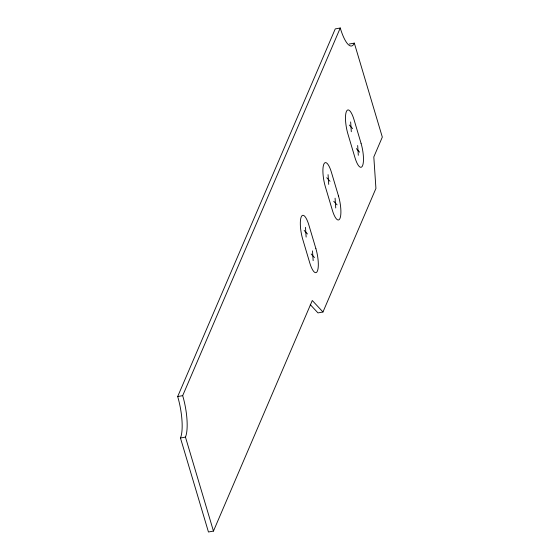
<?xml version="1.0" encoding="UTF-8"?>
<svg xmlns="http://www.w3.org/2000/svg" width="560" height="560" viewBox="0 0 560 560"><rect width="100%" height="100%" fill="white"/><g stroke="black" fill="none" stroke-linecap="round" stroke-linejoin="round"><path stroke-width="0.84" d="M322.973 311.997L312.284 300.51L213.458 531.09L208.453 532L180.46 438.011A31.675 8.547 79.7 0 0 177.681 396.557L335.251 28.91L340.256 28A31.675 8.547 79.7 0 0 354.326 43.113L382.319 137.102L373.814 156.94L375.928 188.44L322.973 311.997L317.975 312.907L310.247 304.612M213.458 531.09L185.458 437.101A31.675 8.547 79.7 0 0 182.679 395.647L340.256 28M349.321 44.023L354.326 43.113M177.681 396.557L182.679 395.647M180.46 438.011L185.458 437.101M349.314 125.048L352.632 128.611M356.335 148.617L359.646 152.18M326.732 177.737L330.05 181.3M333.753 201.306L337.071 204.862M304.15 230.419L307.468 233.982M311.171 253.988L314.489 257.551M357.665 145.516L358.316 155.288M350.644 121.947L351.302 131.719M335.083 198.198L335.741 207.97M328.062 174.629L328.72 184.401M312.501 250.88L313.159 260.652M305.48 227.318L306.138 237.083M361.046 143.269L354.032 119.7A17.157 4.627 79.7 0 0 346.409 111.51A17.157 4.627 79.7 0 0 347.914 133.966L354.935 157.535A17.157 4.627 79.7 0 0 362.551 165.718A17.157 4.627 79.7 0 0 361.046 143.269M338.471 195.951L331.45 172.382A17.157 4.627 79.7 0 0 323.827 164.199A17.157 4.627 79.7 0 0 325.332 186.648L332.353 210.217A17.157 4.627 79.7 0 0 339.976 218.407A17.157 4.627 79.7 0 0 338.471 195.951M315.889 248.633L308.868 225.064A17.157 4.627 79.7 0 0 301.245 216.881A17.157 4.627 79.7 0 0 302.75 239.337L309.771 262.906A17.157 4.627 79.7 0 0 317.394 271.089A17.157 4.627 79.7 0 0 315.889 248.633"/></g></svg>
